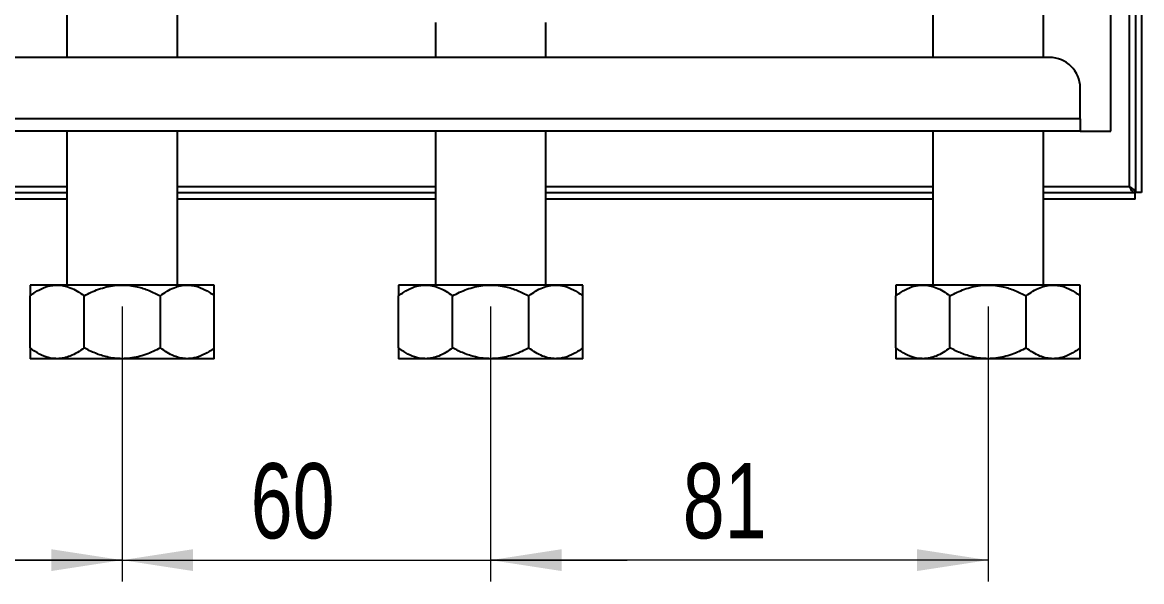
# Model space of a CAD drawing. Header units: millimetres. Extents: x 15 to 415, y 5 to 292.
# Drawn here: x 125.1 to 177.1, y 107.6 to 133.7 of the extents above; entities that cross this region are included whole.
import ezdxf

# ---------------------------------------------------------------- set-up
doc = ezdxf.new("R2010")
doc.units = ezdxf.units.MM
doc.styles.add('SLDTEXTSTYLE0', font='TXT', dxfattribs={"width": 0.75})
doc.dimstyles.new('SLDDIMSTYLE0', dxfattribs={"dimtxt": 3.5, "dimasz": 3.302, "dimexe": 0, "dimexo": 0.0625, "dimgap": 0.875, "dimtad": 1, "dimlfac": 3.5, "dimrnd": 1e-09, "dimzin": 12, "dimdsep": 46, "dimtxsty": 'SLDTEXTSTYLE0', "dimsah": 1, "dimcen": 0.09, "dimadec": 0, "dimazin": 3, "dimtfac": 1, "dimtofl": 0, "dimtmove": 0, "dimatfit": 3, "dimfxl": 0, "dimfrac": 2, "dimtolj": 1, "dimtzin": 12, "dimarcsym": 0})
doc.dimstyles.new('SLDDIMSTYLE1', dxfattribs={"dimtxt": 3.5, "dimasz": 3.302, "dimexe": 0, "dimexo": 0.0625, "dimgap": 0.875, "dimtad": 1, "dimlfac": 3.5, "dimrnd": 1e-09, "dimzin": 12, "dimdsep": 46, "dimtxsty": 'SLDTEXTSTYLE0', "dimsah": 1, "dimcen": 0.09, "dimadec": 0, "dimazin": 3, "dimtfac": 1, "dimtmove": 0, "dimatfit": 0, "dimfxl": 0, "dimfrac": 2, "dimtolj": 1, "dimtzin": 12, "dimarcsym": 0})

# ---------------------------------------------------------------- blocks, each defined once
blk = doc.blocks.new('_D_2')
at = {"color": 7, "linetype": 'Continuous', "lineweight": 18}
for p, q in [((146.847, 120.44), (146.847, 107.64)), ((169.99, 120.44), (169.99, 107.64)), ((169.99, 108.64), (146.847, 108.64))]:
    blk.add_line(p, q, dxfattribs=at)
for points in [[(146.847, 108.64), (150.149, 108.132), (150.149, 109.148)], [(169.99, 108.64), (166.688, 109.148), (166.688, 108.132)]]:
    blk.add_solid(points, dxfattribs=at)
at = {"color": 7, "linetype": 'Continuous', "lineweight": 18, "insert": (155.783, 113.152), "char_height": 3.5, "attachment_point": 1, "style": 'SLDTEXTSTYLE0'}
blk.add_mtext('81', dxfattribs=at)
blk = doc.blocks.new('_D_3')
at = {"color": 7, "linetype": 'Continuous', "lineweight": 18}
for p, q in [((129.704, 120.44), (129.704, 107.64)), ((146.847, 120.44), (146.847, 107.64)), ((129.704, 108.64), (123.354, 108.64)), ((129.704, 108.64), (146.847, 108.64)), ((146.847, 108.64), (153.197, 108.64))]:
    blk.add_line(p, q, dxfattribs=at)
for points in [[(129.704, 108.64), (126.402, 109.148), (126.402, 108.132)], [(146.847, 108.64), (150.149, 108.132), (150.149, 109.148)]]:
    blk.add_solid(points, dxfattribs=at)
at = {"color": 7, "linetype": 'Continuous', "lineweight": 18, "insert": (135.68, 113.152), "char_height": 3.5, "attachment_point": 1, "style": 'SLDTEXTSTYLE0'}
blk.add_mtext('60', dxfattribs=at)
blk = doc.blocks.new('_D_4')
at = {"color": 7, "linetype": 'Continuous', "lineweight": 18}
for p, q in [((112.561, 120.44), (112.561, 107.64)), ((129.704, 120.44), (129.704, 107.64)), ((112.561, 108.64), (106.211, 108.64)), ((112.561, 108.64), (129.704, 108.64)), ((129.704, 108.64), (136.054, 108.64))]:
    blk.add_line(p, q, dxfattribs=at)
for points in [[(112.561, 108.64), (109.259, 109.148), (109.259, 108.132)], [(129.704, 108.64), (133.006, 108.132), (133.006, 109.148)]]:
    blk.add_solid(points, dxfattribs=at)
at = {"color": 7, "linetype": 'Continuous', "lineweight": 18, "insert": (118.486, 113.152), "char_height": 3.5, "attachment_point": 1, "style": 'SLDTEXTSTYLE0'}
blk.add_mtext('60', dxfattribs=at)

msp = doc.modelspace()

# ---------------------------------------------------------------- linework, layer by layer
at = {"color": 7, "linetype": 'Continuous', "lineweight": 25}
for p, q in [((176.5613, 239.1543), (176.5613, 126.0115)), ((176.847, 239.4198), (176.847, 125.7459)), ((177.1328, 239.4198), (177.1328, 125.7459)), ((127.1328, 149.2663), (127.1328, 132.0317)), ((132.2756, 132.0317), (132.2756, 148.3404)), ((167.4185, 146.0888), (167.4185, 132.0317)), ((172.5613, 132.0317), (172.5613, 146.0888)), ((175.7042, 128.6031), (175.7042, 143.4602)), ((144.2756, 133.6602), (144.2756, 132.0317)), ((149.4185, 132.0317), (149.4185, 133.6602)), ((172.847, 132.0317), (75.4185, 132.0317)), ((174.2756, 129.1745), (174.2756, 130.6031)), ((174.2756, 129.1745), (73.9899, 129.1745)), ((174.2756, 129.1745), (174.2756, 128.6031)), ((174.2756, 128.6031), (73.9899, 128.6031)), ((127.1328, 128.6031), (127.1328, 121.44)), ((132.2756, 121.44), (132.2756, 128.6031)), ((144.2756, 128.6031), (144.2756, 121.44)), ((149.4185, 121.44), (149.4185, 128.6031)), ((167.4185, 128.6031), (167.4185, 121.44)), ((172.5613, 121.44), (172.5613, 128.6031)), ((174.2756, 128.6031), (175.7042, 128.6031)), ((127.1328, 125.7257), (115.1328, 125.7257)), ((144.2756, 125.7257), (132.2756, 125.7257)), ((167.4185, 125.7257), (149.4185, 125.7257)), ((176.8268, 125.7257), (172.5613, 125.7257)), ((176.8268, 125.44), (176.8268, 125.7257)), ((177.1328, 125.7459), (176.847, 125.7459)), ((127.1328, 125.44), (115.1328, 125.44)), ((144.2756, 125.44), (132.2756, 125.44)), ((167.4185, 125.44), (149.4185, 125.44)), ((176.8268, 125.44), (172.5613, 125.44)), ((126.6737, 121.44), (125.4185, 121.44)), ((129.7042, 121.44), (126.6737, 121.44)), ((132.7346, 121.44), (129.7042, 121.44)), ((133.9899, 121.44), (132.7346, 121.44)), ((143.8166, 121.44), (142.5613, 121.44)), ((146.847, 121.44), (143.8166, 121.44)), ((149.8775, 121.44), (146.847, 121.44)), ((151.1328, 121.44), (149.8775, 121.44)), ((166.9594, 121.44), (165.7042, 121.44)), ((169.9899, 121.44), (166.9594, 121.44)), ((173.0204, 121.44), (169.9899, 121.44)), ((174.2756, 121.44), (173.0204, 121.44)), ((125.4185, 118.5159), (125.4185, 120.9356)), ((127.929, 118.5159), (127.929, 120.9356)), ((131.4794, 118.5159), (131.4794, 120.9356)), ((133.9899, 118.5159), (133.9899, 120.9356)), ((142.5613, 118.5159), (142.5613, 120.9356)), ((145.0718, 118.5159), (145.0718, 120.9356)), ((148.6222, 118.5159), (148.6222, 120.9356)), ((151.1328, 118.5159), (151.1328, 120.9356)), ((165.7042, 118.5159), (165.7042, 120.9356)), ((168.2147, 118.5159), (168.2147, 120.9356)), ((171.7651, 118.5159), (171.7651, 120.9356)), ((174.2756, 118.5159), (174.2756, 120.9356)), ((126.6737, 118.0115), (125.4185, 118.0115)), ((129.7042, 118.0115), (126.6737, 118.0115)), ((132.7346, 118.0115), (129.7042, 118.0115)), ((133.9899, 118.0115), (132.7346, 118.0115)), ((143.8166, 118.0115), (142.5613, 118.0115)), ((146.847, 118.0115), (143.8166, 118.0115)), ((149.8775, 118.0115), (146.847, 118.0115)), ((151.1328, 118.0115), (149.8775, 118.0115)), ((166.9594, 118.0115), (165.7042, 118.0115)), ((169.9899, 118.0115), (166.9594, 118.0115)), ((173.0204, 118.0115), (169.9899, 118.0115)), ((174.2756, 118.0115), (173.0204, 118.0115))]:
    msp.add_line(p, q, dxfattribs=at)
at = {"color": 8, "linetype": 'Continuous', "lineweight": 25}
for p, q in [((127.1328, 126.0115), (115.1328, 126.0115)), ((144.2756, 126.0115), (132.2756, 126.0115)), ((167.4185, 126.0115), (149.4185, 126.0115)), ((176.5613, 126.0115), (172.5613, 126.0115))]:
    msp.add_line(p, q, dxfattribs=at)
at = {"color": 7, "linetype": 'Continuous', "lineweight": 25}
msp.add_arc((172.847, 130.6031), 1.4286, 0, 90, dxfattribs=at)
for points, knots in [([(176.5613, 126.0115), (176.5862, 125.9694), (176.6332, 125.8899), (176.7022, 125.795), (176.7659, 125.7362), (176.8074, 125.7291), (176.8268, 125.7257)], [0, 0, 0, 0, 0.2803076, 0.5302368, 0.7800918, 1, 1, 1, 1]), ([(125.4185, 120.9356), (125.4986, 120.9947), (125.7001, 121.1432), (126.0455, 121.3251), (126.3895, 121.4277), (126.6017, 121.4369), (126.6737, 121.44)], [0, 0, 0, 0, 0.2056137, 0.5170117, 0.8361666, 1, 1, 1, 1]), ([(125.4185, 121.44), (125.4185, 121.436), (125.4185, 121.4279), (125.4185, 121.3504), (125.4185, 121.1986), (125.4185, 121.0239), (125.4185, 120.9356)], [0, 0, 0, 0, 0.1893593, 0.3812577, 0.6874988, 1, 1, 1, 1]), ([(126.6737, 121.44), (126.7766, 121.4339), (126.9845, 121.4214), (127.3007, 121.3197), (127.619, 121.1613), (127.8252, 121.0112), (127.929, 120.9356)], [0, 0, 0, 0, 0.2339983, 0.4727101, 0.7345837, 1, 1, 1, 1]), ([(127.929, 120.9356), (128.038, 120.9925), (128.2566, 121.1067), (128.6031, 121.2474), (128.966, 121.3568), (129.3357, 121.4271), (129.5841, 121.4358), (129.7042, 121.44)], [0, 0, 0, 0, 0.1977545, 0.3966796, 0.6005789, 0.8069359, 1, 1, 1, 1]), ([(129.7042, 121.44), (129.8219, 121.436), (130.059, 121.4279), (130.4803, 121.3504), (130.9631, 121.1986), (131.3061, 121.0239), (131.4794, 120.9356)], [0, 0, 0, 0, 0.1893593, 0.3812577, 0.6874988, 1, 1, 1, 1]), ([(131.4794, 120.9356), (131.5819, 121.0103), (131.788, 121.1605), (132.1044, 121.3183), (132.4218, 121.421), (132.6297, 121.4336), (132.7346, 121.44)], [0, 0, 0, 0, 0.262126, 0.5272899, 0.7614272, 1, 1, 1, 1]), ([(132.7346, 121.44), (132.8066, 121.4369), (133.0152, 121.4279), (133.3593, 121.3266), (133.705, 121.1456), (133.9098, 120.9947), (133.9899, 120.9356)], [0, 0, 0, 0, 0.1638321, 0.4746302, 0.7943879, 1, 1, 1, 1]), ([(133.9899, 120.9356), (133.9899, 120.9925), (133.9899, 121.1067), (133.9899, 121.2472), (133.9899, 121.3574), (133.9899, 121.4139), (133.9899, 121.4369), (133.9899, 121.439), (133.9899, 121.44)], [0, 0, 0, 0, 0.1977377, 0.3966457, 0.6005276, 0.806867, 0.9032637, 1, 1, 1, 1]), ([(142.5613, 120.9356), (142.6415, 120.9947), (142.843, 121.1432), (143.1884, 121.3251), (143.5323, 121.4277), (143.7446, 121.4369), (143.8166, 121.44)], [0, 0, 0, 0, 0.2056137, 0.5170117, 0.8361666, 1, 1, 1, 1]), ([(142.5613, 121.44), (142.5613, 121.436), (142.5613, 121.4279), (142.5613, 121.3504), (142.5613, 121.1986), (142.5613, 121.0239), (142.5613, 120.9356)], [0, 0, 0, 0, 0.1893593, 0.3812577, 0.6874988, 1, 1, 1, 1]), ([(143.8166, 121.44), (143.9195, 121.4339), (144.1274, 121.4214), (144.4435, 121.3197), (144.7619, 121.1613), (144.9681, 121.0112), (145.0718, 120.9356)], [0, 0, 0, 0, 0.23399835, 0.47271012, 0.73458372, 1, 1, 1, 1]), ([(145.0718, 120.9356), (145.1808, 120.9925), (145.3994, 121.1067), (145.746, 121.2474), (146.1088, 121.3568), (146.4786, 121.4271), (146.727, 121.4358), (146.847, 121.44)], [0, 0, 0, 0, 0.19775454, 0.39667957, 0.60057886, 0.80693592, 1, 1, 1, 1]), ([(146.847, 121.44), (146.9648, 121.436), (147.2018, 121.4279), (147.6231, 121.3504), (148.106, 121.1986), (148.449, 121.0239), (148.6222, 120.9356)], [0, 0, 0, 0, 0.1893593, 0.3812577, 0.6874988, 1, 1, 1, 1]), ([(148.6222, 120.9356), (148.7247, 121.0103), (148.9309, 121.1605), (149.2473, 121.3183), (149.5647, 121.421), (149.7726, 121.4336), (149.8775, 121.44)], [0, 0, 0, 0, 0.262126, 0.5272899, 0.7614272, 1, 1, 1, 1]), ([(149.8775, 121.44), (149.9495, 121.4369), (150.1581, 121.4279), (150.5021, 121.3266), (150.8478, 121.1456), (151.0526, 120.9947), (151.1328, 120.9356)], [0, 0, 0, 0, 0.1638321, 0.4746302, 0.7943879, 1, 1, 1, 1]), ([(151.1328, 120.9356), (151.1328, 120.9925), (151.1328, 121.1067), (151.1328, 121.2472), (151.1328, 121.3574), (151.1328, 121.4139), (151.1328, 121.4369), (151.1328, 121.439), (151.1328, 121.44)], [0, 0, 0, 0, 0.1977377, 0.3966457, 0.6005276, 0.806867, 0.9032637, 1, 1, 1, 1]), ([(165.7042, 120.9356), (165.7843, 120.9947), (165.9859, 121.1432), (166.3312, 121.3251), (166.6752, 121.4277), (166.8874, 121.4369), (166.9594, 121.44)], [0, 0, 0, 0, 0.2056137, 0.5170117, 0.8361666, 1, 1, 1, 1]), ([(165.7042, 121.44), (165.7042, 121.436), (165.7042, 121.4279), (165.7042, 121.3504), (165.7042, 121.1986), (165.7042, 121.0239), (165.7042, 120.9356)], [0, 0, 0, 0, 0.1893593, 0.3812577, 0.6874988, 1, 1, 1, 1]), ([(166.9594, 121.44), (167.0624, 121.4339), (167.2703, 121.4214), (167.5864, 121.3197), (167.9047, 121.1613), (168.1109, 121.0112), (168.2147, 120.9356)], [0, 0, 0, 0, 0.2339983, 0.4727101, 0.7345837, 1, 1, 1, 1]), ([(168.2147, 120.9356), (168.3237, 120.9925), (168.5423, 121.1067), (168.8888, 121.2474), (169.2517, 121.3568), (169.6215, 121.4271), (169.8698, 121.4358), (169.9899, 121.44)], [0, 0, 0, 0, 0.1977545, 0.3966796, 0.6005789, 0.8069359, 1, 1, 1, 1]), ([(169.9899, 121.44), (170.1076, 121.436), (170.3447, 121.4279), (170.766, 121.3504), (171.2488, 121.1986), (171.5918, 121.0239), (171.7651, 120.9356)], [0, 0, 0, 0, 0.1893593, 0.3812577, 0.6874988, 1, 1, 1, 1]), ([(171.7651, 120.9356), (171.8676, 121.0103), (172.0737, 121.1605), (172.3901, 121.3183), (172.7075, 121.421), (172.9154, 121.4336), (173.0204, 121.44)], [0, 0, 0, 0, 0.262126, 0.5272899, 0.7614272, 1, 1, 1, 1]), ([(173.0204, 121.44), (173.0924, 121.4369), (173.301, 121.4279), (173.645, 121.3266), (173.9907, 121.1456), (174.1955, 120.9947), (174.2756, 120.9356)], [0, 0, 0, 0, 0.1638321, 0.4746302, 0.7943879, 1, 1, 1, 1]), ([(174.2756, 120.9356), (174.2756, 120.9925), (174.2756, 121.1067), (174.2756, 121.2472), (174.2756, 121.3574), (174.2756, 121.4139), (174.2756, 121.4369), (174.2756, 121.439), (174.2756, 121.44)], [0, 0, 0, 0, 0.1977377, 0.3966457, 0.6005276, 0.806867, 0.9032637, 1, 1, 1, 1]), ([(126.6737, 118.0115), (126.6017, 118.0146), (126.3931, 118.0236), (126.0491, 118.1249), (125.7034, 118.3059), (125.4986, 118.4568), (125.4185, 118.5159)], [0, 0, 0, 0, 0.16383208, 0.47463023, 0.79438792, 1, 1, 1, 1]), ([(125.4185, 118.5159), (125.4185, 118.459), (125.4185, 118.3448), (125.4185, 118.2041), (125.4185, 118.0947), (125.4185, 118.0244), (125.4185, 118.0157), (125.4185, 118.0115)], [0, 0, 0, 0, 0.1977545, 0.3966796, 0.6005789, 0.8069359, 1, 1, 1, 1]), ([(127.929, 118.5159), (127.8265, 118.4412), (127.6203, 118.291), (127.304, 118.1332), (126.9866, 118.0305), (126.7787, 118.0178), (126.6737, 118.0115)], [0, 0, 0, 0, 0.262126, 0.5272899, 0.7614272, 1, 1, 1, 1]), ([(129.7042, 118.0115), (129.5864, 118.0155), (129.3494, 118.0236), (128.9281, 118.1011), (128.4453, 118.2529), (128.1022, 118.4276), (127.929, 118.5159)], [0, 0, 0, 0, 0.1893593, 0.3812577, 0.6874988, 1, 1, 1, 1]), ([(131.4794, 118.5159), (131.3704, 118.459), (131.1518, 118.3448), (130.8053, 118.2041), (130.4424, 118.0947), (130.0726, 118.0244), (129.8242, 118.0157), (129.7042, 118.0115)], [0, 0, 0, 0, 0.1977545, 0.3966796, 0.6005789, 0.8069359, 1, 1, 1, 1]), ([(132.7346, 118.0115), (132.6317, 118.0176), (132.4238, 118.0301), (132.1077, 118.1318), (131.7894, 118.2902), (131.5832, 118.4403), (131.4794, 118.5159)], [0, 0, 0, 0, 0.23399835, 0.47271012, 0.73458372, 1, 1, 1, 1]), ([(133.9899, 118.5159), (133.9098, 118.4568), (133.7082, 118.3083), (133.3629, 118.1264), (133.0189, 118.0238), (132.8066, 118.0146), (132.7346, 118.0115)], [0, 0, 0, 0, 0.2056137, 0.5170117, 0.8361666, 1, 1, 1, 1]), ([(133.9899, 118.0115), (133.9899, 118.0155), (133.9899, 118.0236), (133.9899, 118.1011), (133.9899, 118.2529), (133.9899, 118.4276), (133.9899, 118.5159)], [0, 0, 0, 0, 0.1893593, 0.3812577, 0.6874988, 1, 1, 1, 1]), ([(143.8166, 118.0115), (143.7446, 118.0146), (143.536, 118.0236), (143.1919, 118.1249), (142.8463, 118.3059), (142.6415, 118.4568), (142.5613, 118.5159)], [0, 0, 0, 0, 0.1638321, 0.4746302, 0.7943879, 1, 1, 1, 1]), ([(142.5613, 118.5159), (142.5613, 118.459), (142.5613, 118.3448), (142.5613, 118.2041), (142.5613, 118.0947), (142.5613, 118.0244), (142.5613, 118.0157), (142.5613, 118.0115)], [0, 0, 0, 0, 0.1977545, 0.3966796, 0.6005789, 0.8069359, 1, 1, 1, 1]), ([(145.0718, 118.5159), (144.9694, 118.4412), (144.7632, 118.291), (144.4468, 118.1332), (144.1294, 118.0305), (143.9215, 118.0178), (143.8166, 118.0115)], [0, 0, 0, 0, 0.262126, 0.5272899, 0.7614272, 1, 1, 1, 1]), ([(146.847, 118.0115), (146.7293, 118.0155), (146.4922, 118.0236), (146.071, 118.1011), (145.5881, 118.2529), (145.2451, 118.4276), (145.0718, 118.5159)], [0, 0, 0, 0, 0.1893593, 0.3812577, 0.6874988, 1, 1, 1, 1]), ([(148.6222, 118.5159), (148.5133, 118.459), (148.2946, 118.3448), (147.9481, 118.2041), (147.5853, 118.0947), (147.2155, 118.0244), (146.9671, 118.0157), (146.847, 118.0115)], [0, 0, 0, 0, 0.1977545, 0.3966796, 0.6005789, 0.8069359, 1, 1, 1, 1]), ([(149.8775, 118.0115), (149.7746, 118.0176), (149.5667, 118.0301), (149.2506, 118.1318), (148.9322, 118.2902), (148.726, 118.4403), (148.6222, 118.5159)], [0, 0, 0, 0, 0.23399835, 0.47271012, 0.73458372, 1, 1, 1, 1]), ([(151.1328, 118.5159), (151.0526, 118.4568), (150.8511, 118.3083), (150.5057, 118.1264), (150.1618, 118.0238), (149.9495, 118.0146), (149.8775, 118.0115)], [0, 0, 0, 0, 0.2056137, 0.5170117, 0.8361666, 1, 1, 1, 1]), ([(151.1328, 118.0115), (151.1328, 118.0155), (151.1328, 118.0236), (151.1328, 118.1011), (151.1328, 118.2529), (151.1328, 118.4276), (151.1328, 118.5159)], [0, 0, 0, 0, 0.1893593, 0.3812577, 0.6874988, 1, 1, 1, 1]), ([(166.9594, 118.0115), (166.8874, 118.0146), (166.6789, 118.0236), (166.3348, 118.1249), (165.9891, 118.3059), (165.7843, 118.4568), (165.7042, 118.5159)], [0, 0, 0, 0, 0.1638321, 0.4746302, 0.7943879, 1, 1, 1, 1]), ([(165.7042, 118.5159), (165.7042, 118.459), (165.7042, 118.3448), (165.7042, 118.2041), (165.7042, 118.0947), (165.7042, 118.0244), (165.7042, 118.0157), (165.7042, 118.0115)], [0, 0, 0, 0, 0.1977545, 0.3966796, 0.6005789, 0.8069359, 1, 1, 1, 1]), ([(168.2147, 118.5159), (168.1122, 118.4412), (167.9061, 118.291), (167.5897, 118.1332), (167.2723, 118.0305), (167.0644, 118.0178), (166.9594, 118.0115)], [0, 0, 0, 0, 0.262126, 0.5272899, 0.7614272, 1, 1, 1, 1]), ([(169.9899, 118.0115), (169.8722, 118.0155), (169.6351, 118.0236), (169.2138, 118.1011), (168.731, 118.2529), (168.388, 118.4276), (168.2147, 118.5159)], [0, 0, 0, 0, 0.1893593, 0.3812577, 0.6874988, 1, 1, 1, 1]), ([(171.7651, 118.5159), (171.6561, 118.459), (171.4375, 118.3448), (171.091, 118.2041), (170.7281, 118.0947), (170.3583, 118.0244), (170.11, 118.0157), (169.9899, 118.0115)], [0, 0, 0, 0, 0.1977545, 0.3966796, 0.6005789, 0.8069359, 1, 1, 1, 1]), ([(173.0204, 118.0115), (172.9174, 118.0176), (172.7096, 118.0301), (172.3934, 118.1318), (172.0751, 118.2902), (171.8689, 118.4403), (171.7651, 118.5159)], [0, 0, 0, 0, 0.2339983, 0.4727101, 0.7345837, 1, 1, 1, 1]), ([(174.2756, 118.5159), (174.1955, 118.4568), (173.9939, 118.3083), (173.6486, 118.1264), (173.3046, 118.0238), (173.0924, 118.0146), (173.0204, 118.0115)], [0, 0, 0, 0, 0.2056137, 0.5170117, 0.8361666, 1, 1, 1, 1]), ([(174.2756, 118.0115), (174.2756, 118.0155), (174.2756, 118.0236), (174.2756, 118.1011), (174.2756, 118.2529), (174.2756, 118.4276), (174.2756, 118.5159)], [0, 0, 0, 0, 0.1893593, 0.3812577, 0.6874988, 1, 1, 1, 1])]:
    msp.add_open_spline(points, degree=3, knots=knots, dxfattribs=at)
msp.add_open_spline([(176.847, 125.7459), (176.8428, 125.7681), (176.8342, 125.8123), (176.7681, 125.8787), (176.6736, 125.9451), (176.5988, 125.9893), (176.5613, 126.0115)], degree=3, dxfattribs=at)

# ---------------------------------------------------------------- dimensions: what is measured, and where the dimension line sits
at = {"color": 7, "linetype": 'Continuous', "lineweight": 18}
for base, p1, p2, dimstyle, picture, middle in [((129.7042, 108.6401), (112.5613, 121.44), (129.7042, 121.44), 'SLDDIMSTYLE1', '_D_4', (121.0725, 108.6401)), ((146.847, 108.6401), (169.9899, 121.44), (146.847, 121.44), 'SLDDIMSTYLE0', '_D_2', (158.3687, 108.6401))]:
    dim = msp.add_linear_dim(base=base, p1=p1, p2=p2, angle=0, dimstyle=dimstyle, dxfattribs=at)
    dim.commit()
    dim.dimension.update_dxf_attribs({"geometry": picture, "text_midpoint": middle, "dimtype": 160})
dim = msp.add_linear_dim(base=(146.847, 108.6401), p1=(129.7042, 121.44), p2=(146.847, 121.44), dimstyle='SLDDIMSTYLE1', dxfattribs=at)
dim.commit()
dim.dimension.update_dxf_attribs({"geometry": '_D_3', "text_midpoint": (138.2659, 108.6401), "dimtype": 160})

doc.saveas('drawing.dxf')
